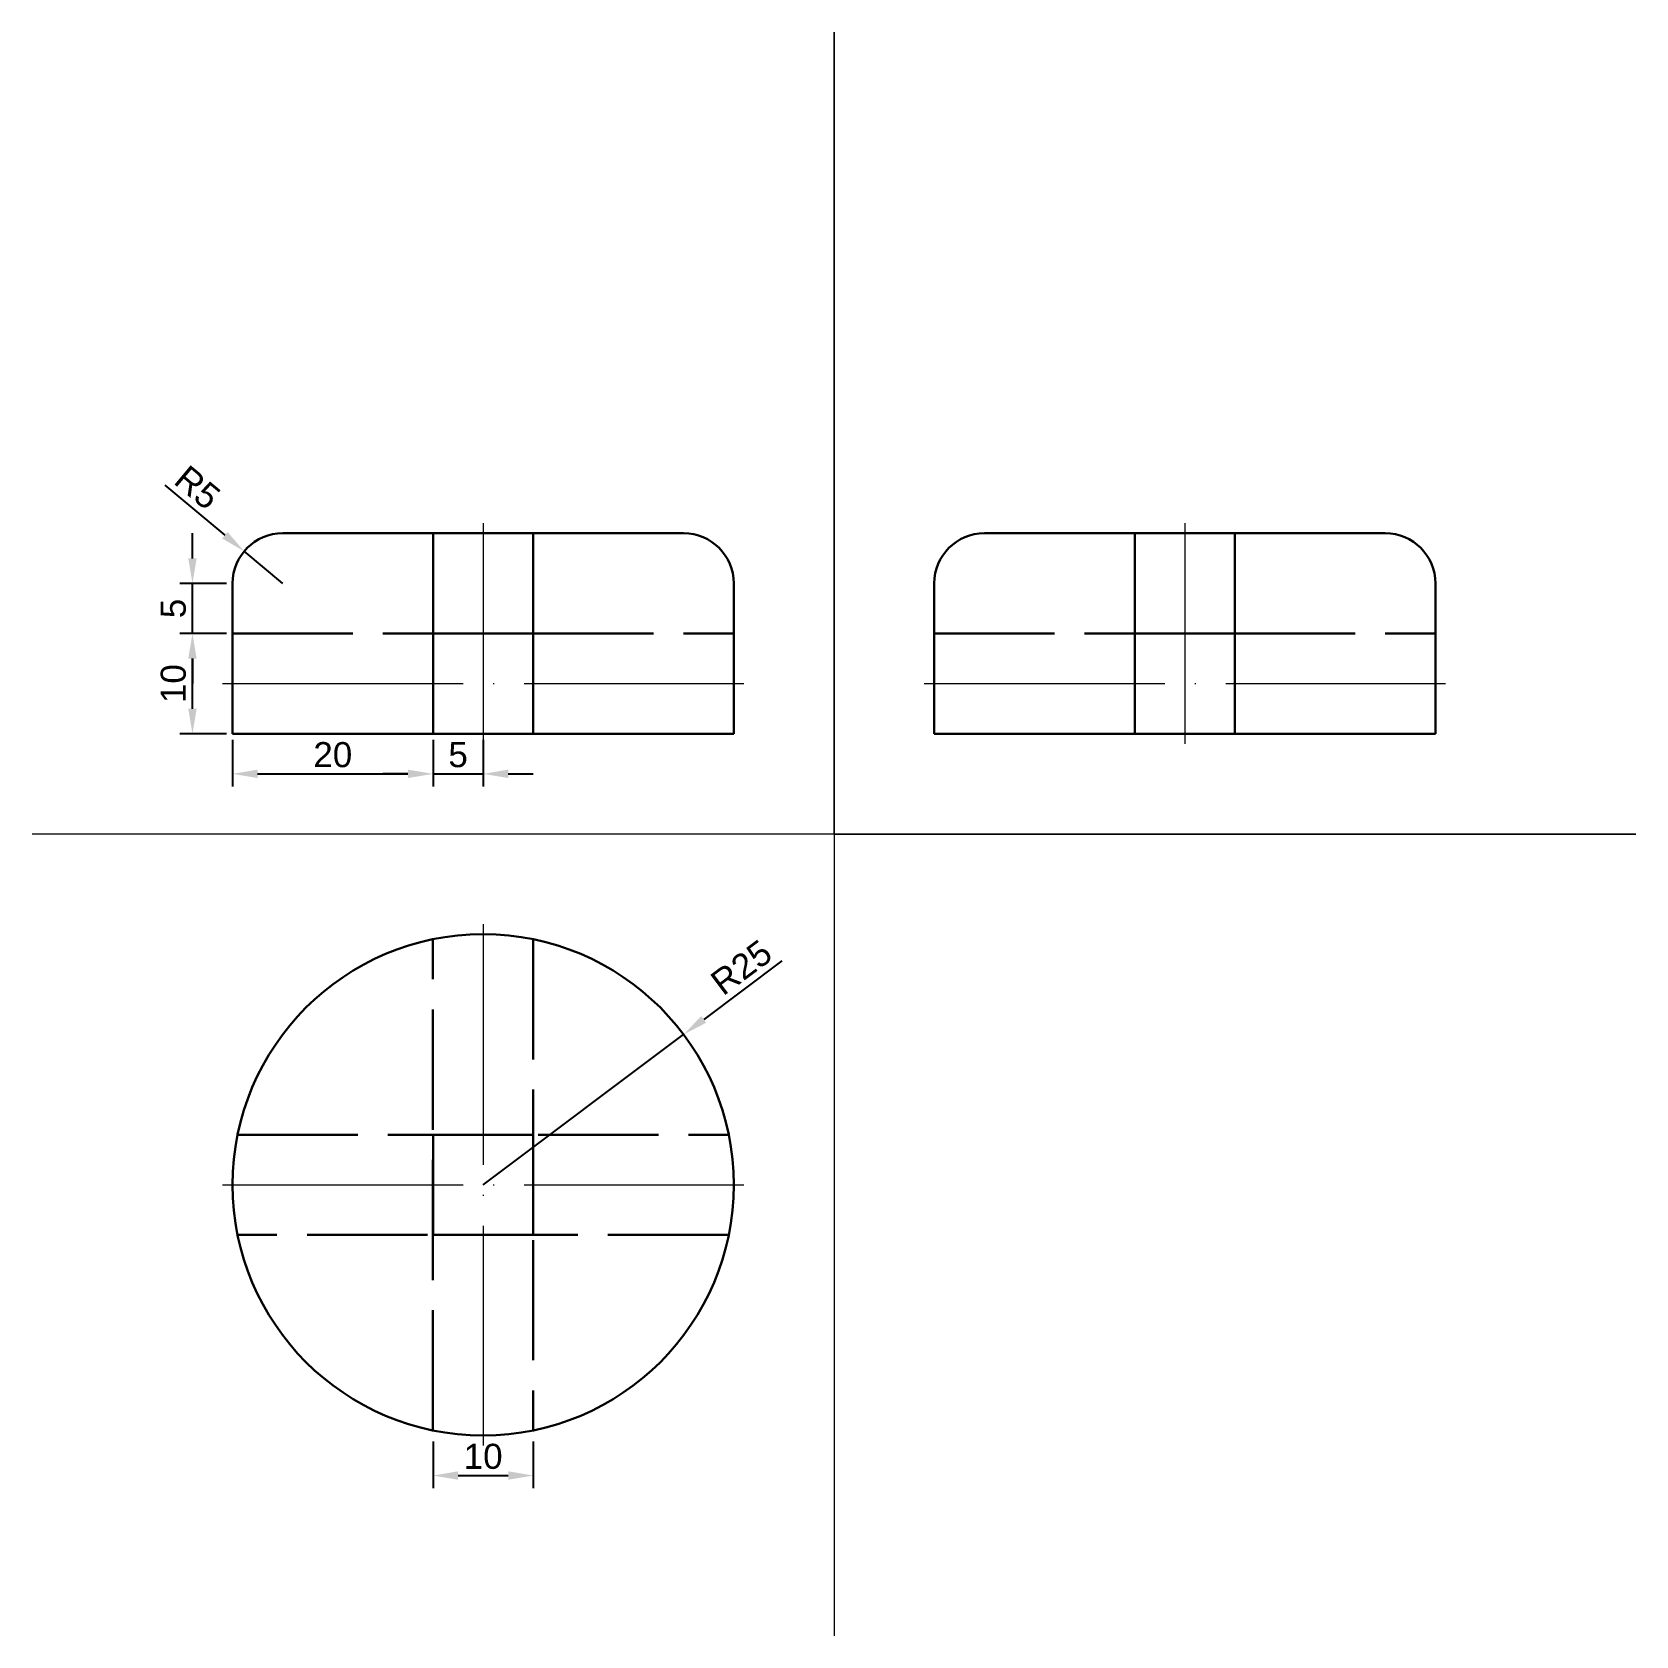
# Model space of a CAD drawing. Header units: millimetres. Extents: x 2150 to 2310, y 1170 to 1330.
import ezdxf

# ---------------------------------------------------------------- set-up
doc = ezdxf.new("R2010")
doc.units = ezdxf.units.MM
doc.linetypes.add('ACAD_ISO02W100', pattern=[15, 12, -3])
doc.linetypes.add('ACAD_ISO04W100', pattern=[30, 24, -3, 0, -3])
doc.layers.get('Defpoints').update_dxf_attribs({"lineweight": 0})
for name, color, linetype, lineweight in [('kote', 250, 'Continuous', 15), ('nevidljive', 250, 'ACAD_ISO02W100', 30), ('pomocne', 3, 'Continuous', 15), ('simetrale', 1, 'ACAD_ISO04W100', 15), ('vidljive', 250, 'Continuous', 30)]:
    doc.layers.add(name, color=color, linetype=linetype, lineweight=lineweight)
doc.styles.get("Standard").update_dxf_attribs({"font": 'arial.ttf'})
doc.dimstyles.new('ISO-25', dxfattribs={"dimtxt": 2.5, "dimasz": 2.5, "dimexe": 1.25, "dimexo": 0.625, "dimtad": 1, "dimtxsty": 'Standard', "dimcen": 2.5, "dimadec": 0, "dimazin": 0, "dimtfac": 1, "dimtmove": 0, "dimatfit": 3, "dimfxl": 1, "dimarcsym": 0})

# ---------------------------------------------------------------- blocks, each defined once
blk = doc.blocks.new('*D10')
at = {"layer": 'Defpoints', "color": 0, "transparency": 16777216}
for p in [(2215, 1230), (2195, 1215)]:
    blk.add_point(p, dxfattribs=at)
at = {"layer": 'kote', "color": 0, "lineweight": -2, "transparency": 16777216}
for p, q in [((2224.79, 1237.35), (2217, 1231.5)), ((2195, 1215), (2215, 1230))]:
    blk.add_line(p, q, dxfattribs=at)
at = {"layer": 'kote', "color": 0, "transparency": 16777216}
blk.add_solid([(2216.75, 1231.83), (2217.25, 1231.17), (2215, 1230)], dxfattribs=at)
at = {"layer": 'kote', "color": 0, "transparency": 16777216, "insert": (2220.76, 1236.69), "char_height": 2.5, "attachment_point": 5, "rotation": 36.8699}
blk.add_mtext('R25', dxfattribs=at)
blk = doc.blocks.new('*D27')
at = {"layer": 'Defpoints', "color": 0, "transparency": 16777216}
for p in [(2190, 1190), (2200, 1190), (2200, 1186)]:
    blk.add_point(p, dxfattribs=at)
at = {"layer": 'kote', "color": 0, "lineweight": -2, "transparency": 16777216}
for p, q in [((2190, 1189.38), (2190, 1184.75)), ((2200, 1189.38), (2200, 1184.75)), ((2192.5, 1186), (2197.5, 1186))]:
    blk.add_line(p, q, dxfattribs=at)
at = {"layer": 'kote', "color": 0, "transparency": 16777216}
for points in [[(2192.5, 1186.42), (2192.5, 1185.58), (2190, 1186)], [(2197.5, 1186.42), (2197.5, 1185.58), (2200, 1186)]]:
    blk.add_solid(points, dxfattribs=at)
at = {"layer": 'kote', "color": 0, "transparency": 16777216, "insert": (2195, 1187.9), "char_height": 2.5, "attachment_point": 5}
blk.add_mtext('10', dxfattribs=at)
blk = doc.blocks.new('*D30')
at = {"layer": 'Defpoints', "color": 0, "transparency": 16777216}
for p in [(2166, 1270), (2170, 1270), (2170, 1260)]:
    blk.add_point(p, dxfattribs=at)
at = {"layer": 'kote', "color": 0, "lineweight": -2, "transparency": 16777216}
for p, q in [((2169.38, 1270), (2164.75, 1270)), ((2166, 1262.5), (2166, 1267.5)), ((2169.38, 1260), (2164.75, 1260))]:
    blk.add_line(p, q, dxfattribs=at)
at = {"layer": 'kote', "color": 0, "transparency": 16777216}
for points in [[(2165.58, 1267.5), (2166.42, 1267.5), (2166, 1270)], [(2165.58, 1262.5), (2166.42, 1262.5), (2166, 1260)]]:
    blk.add_solid(points, dxfattribs=at)
at = {"layer": 'kote', "color": 0, "transparency": 16777216, "insert": (2164.1, 1265), "char_height": 2.5, "attachment_point": 5, "rotation": 90}
blk.add_mtext('10', dxfattribs=at)
blk = doc.blocks.new('*D31')
at = {"layer": 'Defpoints', "color": 0, "transparency": 16777216}
for p in [(2166, 1275), (2170, 1275), (2170, 1270)]:
    blk.add_point(p, dxfattribs=at)
at = {"layer": 'kote', "color": 0, "lineweight": -2, "transparency": 16777216}
for p, q in [((2166, 1277.5), (2166, 1280)), ((2169.38, 1275), (2164.75, 1275)), ((2166, 1270), (2166, 1275)), ((2169.38, 1270), (2164.75, 1270)), ((2166, 1267.5), (2166, 1265))]:
    blk.add_line(p, q, dxfattribs=at)
at = {"layer": 'kote', "color": 0, "transparency": 16777216}
for points in [[(2165.58, 1277.5), (2166.42, 1277.5), (2166, 1275)], [(2165.58, 1267.5), (2166.42, 1267.5), (2166, 1270)]]:
    blk.add_solid(points, dxfattribs=at)
at = {"layer": 'kote', "color": 0, "transparency": 16777216, "insert": (2164.1, 1272.5), "char_height": 2.5, "attachment_point": 5, "rotation": 90}
blk.add_mtext('5', dxfattribs=at)
blk = doc.blocks.new('*D32')
at = {"layer": 'Defpoints', "color": 0, "transparency": 16777216}
for p in [(2170, 1260), (2190, 1260), (2190, 1256)]:
    blk.add_point(p, dxfattribs=at)
at = {"layer": 'kote', "color": 0, "lineweight": -2, "transparency": 16777216}
for p, q in [((2170, 1259.38), (2170, 1254.75)), ((2190, 1259.38), (2190, 1254.75)), ((2172.5, 1256), (2187.5, 1256))]:
    blk.add_line(p, q, dxfattribs=at)
at = {"layer": 'kote', "color": 0, "transparency": 16777216}
for points in [[(2172.5, 1256.42), (2172.5, 1255.58), (2170, 1256)], [(2187.5, 1256.42), (2187.5, 1255.58), (2190, 1256)]]:
    blk.add_solid(points, dxfattribs=at)
at = {"layer": 'kote', "color": 0, "transparency": 16777216, "insert": (2180, 1257.9), "char_height": 2.5, "attachment_point": 5}
blk.add_mtext('20', dxfattribs=at)
blk = doc.blocks.new('*D33')
at = {"layer": 'Defpoints', "color": 0, "transparency": 16777216}
for p in [(2190, 1260), (2195, 1260), (2195, 1256)]:
    blk.add_point(p, dxfattribs=at)
at = {"layer": 'kote', "color": 0, "lineweight": -2, "transparency": 16777216}
for p, q in [((2190, 1259.38), (2190, 1254.75)), ((2195, 1259.38), (2195, 1254.75)), ((2187.5, 1256), (2185, 1256)), ((2190, 1256), (2195, 1256)), ((2197.5, 1256), (2200, 1256))]:
    blk.add_line(p, q, dxfattribs=at)
at = {"layer": 'kote', "color": 0, "transparency": 16777216}
for points in [[(2187.5, 1256.42), (2187.5, 1255.58), (2190, 1256)], [(2197.5, 1256.42), (2197.5, 1255.58), (2195, 1256)]]:
    blk.add_solid(points, dxfattribs=at)
at = {"layer": 'kote', "color": 0, "transparency": 16777216, "insert": (2192.5, 1257.9), "char_height": 2.5, "attachment_point": 5}
blk.add_mtext('5', dxfattribs=at)
blk = doc.blocks.new('*D34')
at = {"layer": 'Defpoints', "color": 0, "transparency": 16777216}
for p in [(2171.16, 1278.2), (2175, 1275)]:
    blk.add_point(p, dxfattribs=at)
at = {"layer": 'kote', "color": 0, "lineweight": -2, "transparency": 16777216}
for p, q in [((2163.25, 1284.79), (2169.24, 1279.8)), ((2175, 1275), (2171.16, 1278.2))]:
    blk.add_line(p, q, dxfattribs=at)
at = {"layer": 'kote', "color": 0, "transparency": 16777216}
blk.add_solid([(2169.51, 1280.12), (2168.97, 1279.48), (2171.16, 1278.2)], dxfattribs=at)
at = {"layer": 'kote', "color": 0, "transparency": 16777216, "insert": (2166.5, 1284.56), "char_height": 2.5, "attachment_point": 5, "rotation": 320.1944}
blk.add_mtext('R5', dxfattribs=at)

msp = doc.modelspace()

# ---------------------------------------------------------------- linework, layer by layer
at = {"layer": 'nevidljive'}
for p, q in [((2190, 1280), (2190, 1260)), ((2200, 1280), (2200, 1260)), ((2260, 1280), (2260, 1260)), ((2270, 1280), (2270, 1260)), ((2170, 1270), (2220, 1270)), ((2240, 1270), (2290, 1270)), ((2189.981, 1190.503), (2189.981, 1239.517)), ((2199.997, 1239.495), (2199.997, 1190.475)), ((2170.49, 1219.994), (2219.483, 1219.994)), ((2219.432, 1210.028), (2170.51, 1210.028))]:
    msp.add_line(p, q, dxfattribs=at)
at = {"layer": 'pomocne'}
for p, q in [((2230, 1250), (2230, 1330)), ((2230, 1330), (2230, 1170)), ((2310, 1250), (2150, 1250)), ((2230, 1250), (2310, 1250))]:
    msp.add_line(p, q, dxfattribs=at)
at = {"layer": 'simetrale'}
for p, q in [((2195, 1281), (2195, 1259)), ((2265, 1281), (2265, 1259)), ((2169, 1265), (2221, 1265)), ((2239, 1265), (2291, 1265)), ((2195, 1241), (2195, 1189)), ((2169, 1215), (2221, 1215))]:
    msp.add_line(p, q, dxfattribs=at)
at = {"layer": 'vidljive'}
for p, q in [((2175, 1280), (2215, 1280)), ((2245, 1280), (2285, 1280)), ((2170, 1260), (2170, 1275)), ((2220, 1275), (2220, 1260)), ((2240, 1260), (2240, 1275)), ((2290, 1275), (2290, 1260)), ((2170, 1260), (2220, 1260)), ((2240, 1260), (2290, 1260)), ((2190, 1220), (2190, 1210)), ((2200, 1220), (2190, 1220)), ((2200, 1210), (2200, 1220)), ((2190, 1210), (2200, 1210))]:
    msp.add_line(p, q, dxfattribs=at)
for points in [[(2190, 1270), (2200, 1270), (2200, 1260), (2190, 1260)], [(2260, 1270), (2270, 1270), (2270, 1260), (2260, 1260)]]:
    msp.add_lwpolyline(points, close=True, dxfattribs=at)
msp.add_circle((2195, 1215), 25, dxfattribs=at)
for centre, start, end in [((2175, 1275), 90, 180), ((2215, 1275), 0, 90), ((2245, 1275), 90, 180), ((2285, 1275), 0, 90)]:
    msp.add_arc(centre, 5, start, end, dxfattribs=at)

# ---------------------------------------------------------------- dimensions: what is measured, and where the dimension line sits
at = {"layer": 'kote'}
for center, mpoint, picture, middle in [((2175, 1275), (2171.159, 1278.201), '*D34', (2166.496, 1284.555)), ((2195, 1215), (2215, 1230), '*D10', (2220.756, 1236.694))]:
    dim = msp.add_radius_dim(center=center, mpoint=mpoint, dimstyle='ISO-25', dxfattribs=at)
    dim.commit()
    dim.dimension.update_dxf_attribs({"geometry": picture, "text_midpoint": middle})
for base, p1, p2, picture, middle in [((2166, 1275), (2170, 1270), (2170, 1275), '*D31', (2164.104, 1272.5)), ((2166, 1270), (2170, 1260), (2170, 1270), '*D30', (2164.099, 1265))]:
    dim = msp.add_linear_dim(base=base, p1=p1, p2=p2, angle=90, dimstyle='ISO-25', dxfattribs=at)
    dim.commit()
    dim.dimension.update_dxf_attribs({"geometry": picture, "text_midpoint": middle})
for base, p1, p2, picture, middle in [((2190, 1256), (2170, 1260), (2190, 1260), '*D32', (2180, 1257.901)), ((2195, 1256), (2190, 1260), (2195, 1260), '*D33', (2192.5, 1257.896)), ((2200, 1186), (2190, 1190), (2200, 1190), '*D27', (2195, 1187.901))]:
    dim = msp.add_linear_dim(base=base, p1=p1, p2=p2, dimstyle='ISO-25', dxfattribs=at)
    dim.commit()
    dim.dimension.update_dxf_attribs({"geometry": picture, "text_midpoint": middle})

doc.saveas('drawing.dxf')
